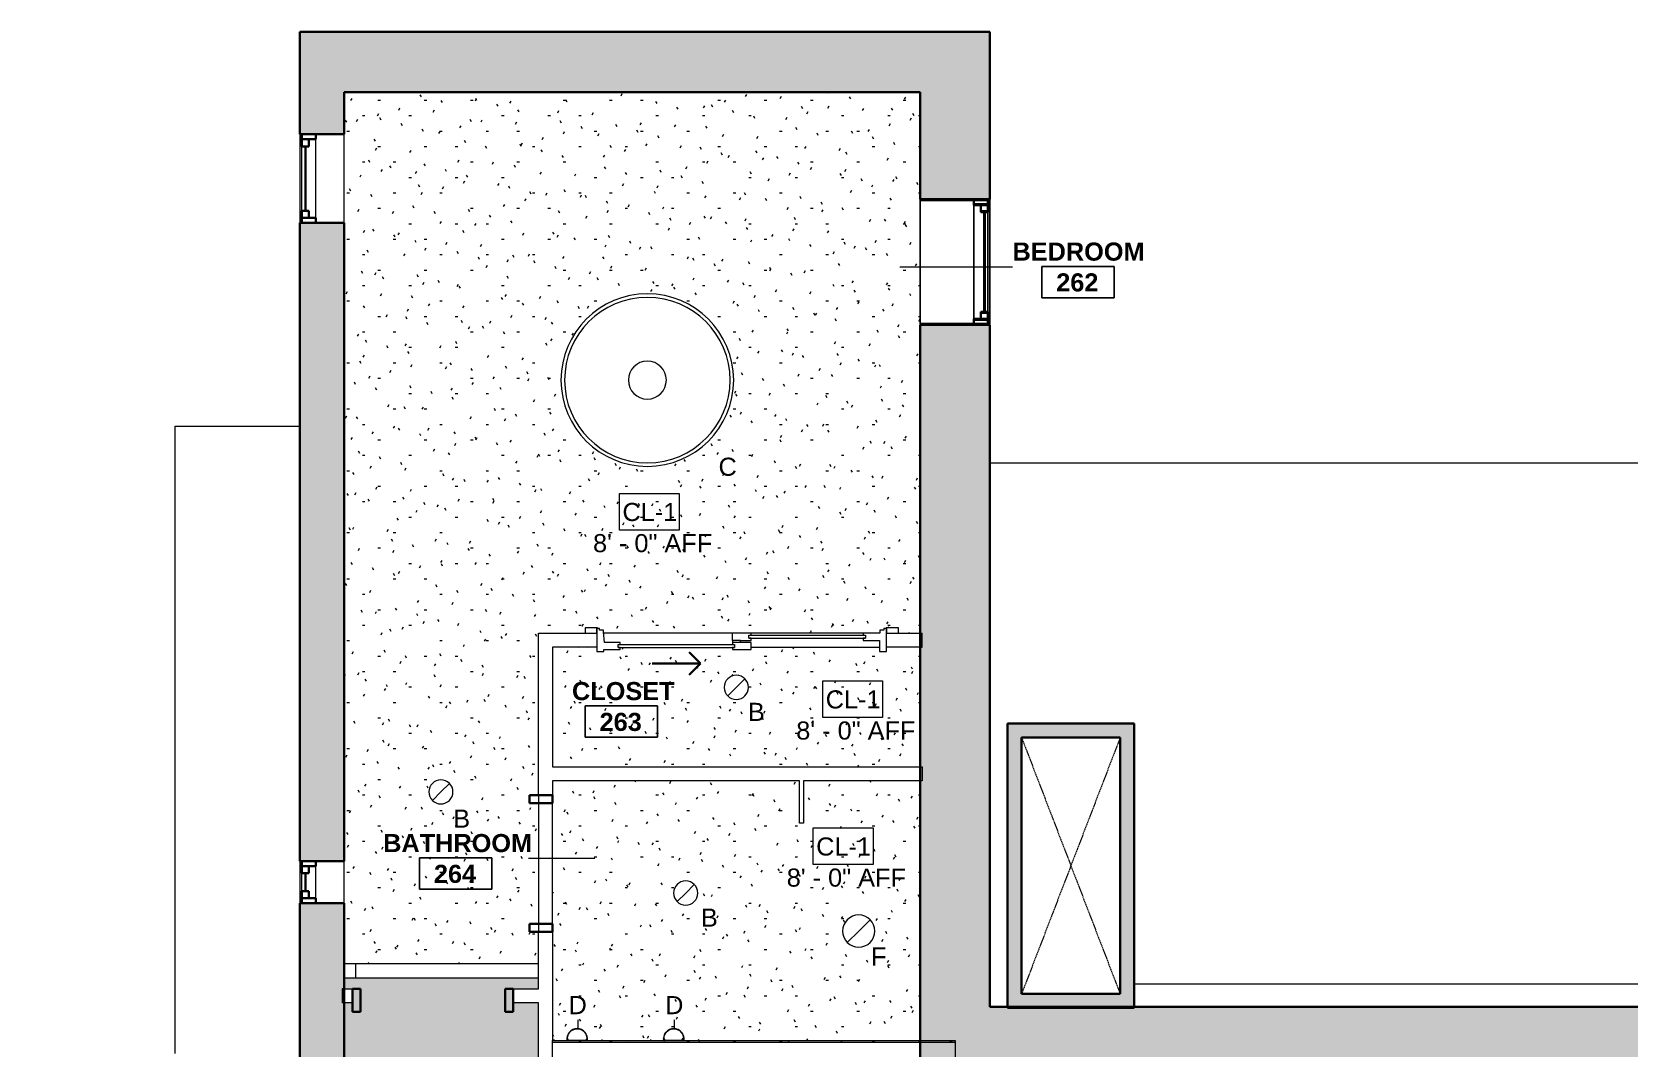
# Model space of a CAD drawing. Header units: inches. Extents: x -529 to 1015, y -2066 to -1239.
# Drawn here: x -516 to -119.1, y -1694.9 to -1442.2 of the extents above; entities that cross this region are included whole.
import ezdxf

# ---------------------------------------------------------------- set-up
doc = ezdxf.new("R2010")
doc.units = ezdxf.units.IN
doc.header["$MEASUREMENT"] = 0
doc.linetypes.add('Hidden 1_8_', pattern=[0.1875, 0.125, -0.0625])
for name, color, linetype, lineweight in [('A-AREA-IDEN', 2, 'Continuous', 9), ('A-CLNG', 13, 'Continuous', 18), ('A-CLNG-IDEN', 151, 'Continuous', 9), ('A-CLNG-PATT', 13, 'Continuous', 18), ('A-DETL', 90, 'Continuous', 9), ('A-DETL-GENF', 92, 'Continuous', 9), ('A-DETL-HDLN', 90, 'Hidden 1_8_', 9), ('A-DOOR', 31, 'Continuous', 18), ('A-DOOR-FRAM', 31, 'Continuous', 30), ('A-DOOR-GLAZ', 31, 'Continuous', 9), ('A-DOOR-OPNG', 31, 'Continuous', 30), ('A-FLOR', 192, 'Continuous', 18), ('A-GLAZ', 151, 'Continuous', 18), ('A-ROOF', 132, 'Continuous', 18), ('A-WALL', 113, 'Continuous', 18), ('A-WALL-PATT', 111, 'Continuous', 18), ('E-LITE-EQPM', 33, 'Continuous', 9), ('E-LITE-EQPM-IDEN', 33, 'Continuous', 9), ('I-WALL', 2, 'Continuous', 18)]:
    doc.layers.add(name, color=color, linetype=linetype, lineweight=lineweight)
doc.styles.add('Arial', font='arial.ttf', dxfattribs={"height": 4.5})
doc.styles.add('Swis721 Lt BT_1', font='swissl.ttf', dxfattribs={"height": 4.5})
doc.styles.add('Swis721 Lt BT_B', font='', dxfattribs={"height": 4.5})
doc.styles.get('Swis721 Lt BT_B').set_extended_font_data('Swis721 Lt BT', bold=True)
pattern_1 = [(0, (0, 0), (15.36, 3.84), [0.634, -10.886, 0.634, -10.886, -61.44]), (0, (0, 0), (15.36, 3.84), [-23.04, 0.634, -22.406, 0.634, -10.886, -26.88]), (0, (0, 0), (15.36, 3.84), [-57.6, 0.634, -7.046, 0.634, -18.566]), (120, (5.76, 1.92), (-11.0055376, 11.38215), [0.634, -10.886, 0.634, -10.886, -61.44]), (120, (5.76, 1.92), (-11.0055376, 11.38215), [-23.04, 0.634, -22.406, 0.634, -10.886, -26.88]), (120, (5.76, 1.92), (-11.0055376, 11.38215), [-57.6, 0.634, -7.046, 0.634, -18.566]), (240, (7.68, 9.6), (-4.3544624, -15.22215), [0.634, -10.886, 0.634, -10.886, -61.44]), (240, (7.68, 9.6), (-4.3544624, -15.22215), [-23.04, 0.634, -22.406, 0.634, -10.886, -26.88]), (240, (7.68, 9.6), (-4.3544624, -15.22215), [-57.6, 0.634, -7.046, 0.634, -18.566])]

# ---------------------------------------------------------------- blocks, each defined once
blk = doc.blocks.new('Window-Double-Hung - 31_ X 52_-5167492-2ND FLOOR - RCP')
at = {"layer": 'A-GLAZ'}
for p, q in [((-15.5, 8.6875), (15.5, 8.6875)), ((15.5, -8.6875), (-15.5, -8.6875))]:
    blk.add_line(p, q, dxfattribs=at)
at = {"layer": 'A-GLAZ', "lineweight": 30}
for p, q in [((-15.5, -8.6875), (-15.5, 8.6875)), ((15.5, 8.6875), (15.5, -8.6875)), ((-15.5, -4.6875), (-14.25, -4.6875)), ((-14.25, -8.1875), (-14.25, -4.6875)), ((-14.25, -6.4375), (-12.5, -6.4375)), ((-12.5, -8.1875), (-12.5, -6.4375)), ((12.5, -8.1875), (12.5, -6.4375)), ((14.25, -6.4375), (12.5, -6.4375)), ((14.25, -4.6875), (15.5, -4.6875)), ((14.25, -8.1875), (14.25, -4.6875)), ((-15.5, -8.1875), (-12.5, -8.1875)), ((12.5, -8.1875), (15.5, -8.1875))]:
    blk.add_line(p, q, dxfattribs=at)
at = {"layer": 'A-GLAZ', "lineweight": 9}
for p, q in [((-14.25, -4.6875), (14.25, -4.6875)), ((-12.5, -8.1875), (12.5, -8.1875))]:
    blk.add_line(p, q, dxfattribs=at)
at = {"layer": 'A-GLAZ', "lineweight": 40}
blk.add_line((-12.5, -7.3125), (12.5, -7.3125), dxfattribs=at)
blk = doc.blocks.new('Window-Double-Hung - 22_ X 52_-5167452-2ND FLOOR - RCP')
at = {"layer": 'A-GLAZ', "color": 8, "lineweight": 30}
for p, q in [((-11, 5.5), (-11, -5.5)), ((-11, 5), (-8, 5)), ((-9.75, 5), (-9.75, 1.5)), ((-8, 5), (-8, 3.25)), ((-8, 4.125), (8, 4.125)), ((8, 5), (11, 5)), ((8, 5), (8, 3.25)), ((9.75, 5), (9.75, 1.5)), ((11, -5.5), (11, 5.5)), ((-11, 1.5), (-9.75, 1.5)), ((-9.75, 3.25), (-8, 3.25)), ((9.75, 3.25), (8, 3.25)), ((9.75, 1.5), (11, 1.5))]:
    blk.add_line(p, q, dxfattribs=at)
at = {"layer": 'A-GLAZ'}
for p, q in [((11, 5.5), (-11, 5.5)), ((-11, -5.5), (11, -5.5))]:
    blk.add_line(p, q, dxfattribs=at)
at = {"layer": 'A-GLAZ', "lineweight": 9}
for p, q in [((-8, 5), (8, 5)), ((-9.75, 1.5), (9.75, 1.5))]:
    blk.add_line(p, q, dxfattribs=at)
blk = doc.blocks.new('Window-Double-Hung - 31_ X 52_-5196153-2ND FLOOR - RCP')
at = {"layer": 'A-GLAZ', "color": 8, "lineweight": 30}
for p, q in [((-15.5, 8.6875), (-15.5, -8.6875)), ((-15.5, 8.1875), (-12.5, 8.1875)), ((-14.25, 8.1875), (-14.25, 4.6875)), ((-12.5, 8.1875), (-12.5, 6.4375)), ((12.5, 8.1875), (15.5, 8.1875)), ((12.5, 8.1875), (12.5, 6.4375)), ((14.25, 8.1875), (14.25, 4.6875)), ((15.5, -8.6875), (15.5, 8.6875)), ((-15.5, 4.6875), (-14.25, 4.6875)), ((-14.25, 6.4375), (-12.5, 6.4375)), ((-12.5, 7.3125), (12.5, 7.3125)), ((14.25, 6.4375), (12.5, 6.4375)), ((14.25, 4.6875), (15.5, 4.6875))]:
    blk.add_line(p, q, dxfattribs=at)
at = {"layer": 'A-GLAZ'}
for p, q in [((15.5, 8.6875), (-15.5, 8.6875)), ((-15.5, -8.6875), (15.5, -8.6875))]:
    blk.add_line(p, q, dxfattribs=at)
at = {"layer": 'A-GLAZ', "lineweight": 9}
for p, q in [((-12.5, 8.1875), (12.5, 8.1875)), ((-14.25, 4.6875), (14.25, 4.6875))]:
    blk.add_line(p, q, dxfattribs=at)
blk = doc.blocks.new('Downlight - Recessed Can - 6_ Incandescent - 277V-5290754-2ND FLOOR - RCP')
at = {"layer": 'E-LITE-EQPM'}
for q in [(-2.12, -2.12), (2.12, 2.12)]:
    blk.add_line((0, 0), q, dxfattribs=at)
for start, end in [(360, 180), (0, 180), (180, 360), (180, 360)]:
    blk.add_arc((0, 0), 3, start, end, dxfattribs=at)
blk = doc.blocks.new('Single Flush - D1 2_6_ X 8_ - NOT FR-6103476-2ND FLOOR - RCP')
at = {"layer": 'A-DOOR-FRAM'}
for p, q in [((-17, 4), (-17, -1.75)), ((-17, 4), (-15, 4)), ((-15, 4), (-15, -1.75)), ((15.000004, 4), (15.000004, -1.75)), ((15.000004, 4), (17.000004, 4)), ((17.000004, 4), (17.000004, -1.75)), ((-17, -1.75), (-15, -1.75)), ((15.000004, -1.75), (17.000004, -1.75))]:
    blk.add_line(p, q, dxfattribs=at)
blk = doc.blocks.new('Single Flush - D1 3_ X 8_  - NOT FR-6102174-2ND FLOOR - RCP')
at = {"layer": 'A-DOOR-FRAM'}
for p, q in [((-20, 4), (-20, -1.75)), ((-20, 4), (-18, 4)), ((-18, 4), (-18, -1.75)), ((18.000004, 4), (18.000004, -1.75)), ((18.000004, 4), (20.000004, 4)), ((20.000004, 4), (20.000004, -1.75)), ((-20, -1.75), (-18, -1.75)), ((18.000004, -1.75), (20.000004, -1.75))]:
    blk.add_line(p, q, dxfattribs=at)
blk = doc.blocks.new('Downlight - Recessed Can - 8_ Incandescent - 120V-6101284-2ND FLOOR - RCP')
at = {"layer": 'E-LITE-EQPM'}
for q in [(-2.83, -2.83), (2.83, 2.83)]:
    blk.add_line((0, 0), q, dxfattribs=at)
for start, end in [(360, 180), (0, 180), (180, 360), (180, 360)]:
    blk.add_arc((0, 0), 4, start, end, dxfattribs=at)
blk = doc.blocks.new('Lighting_Pendants_Fabbian-Illuminazione_Olympic-F45A03 - Olympic F45A03-5554246-2ND FLOOR - RCP')
at = {"layer": 'E-LITE-EQPM'}
for radius, start, end in [(21.46, 360, 180), (20.57, 0, 180), (4.72, 360, 180), (21.46, 180, 360), (20.57, 180, 0), (4.72, 180, 360)]:
    blk.add_arc((0, 0), radius, start, end, dxfattribs=at)
blk = doc.blocks.new('Window-Double-Hung - 10_5_ X 52_ 2-5956748-2ND FLOOR - RCP')
at = {"layer": 'A-GLAZ', "color": 8, "lineweight": 30}
for p, q in [((-5.25, 5.5), (-5.25, -5.5)), ((-5.25, 5), (-2.25, 5)), ((-4, 5), (-4, 1.5)), ((-2.25, 5), (-2.25, 3.25)), ((-2.25, 4.125), (2.25, 4.125)), ((2.25, 5), (5.25, 5)), ((2.25, 5), (2.25, 3.25)), ((4, 5), (4, 1.5)), ((5.25, -5.5), (5.25, 5.5)), ((-5.25, 1.5), (-4, 1.5)), ((-4, 3.25), (-2.25, 3.25)), ((4, 3.25), (2.25, 3.25)), ((4, 1.5), (5.25, 1.5))]:
    blk.add_line(p, q, dxfattribs=at)
at = {"layer": 'A-GLAZ'}
for p, q in [((5.25, 5.5), (-5.25, 5.5)), ((-5.25, -5.5), (5.25, -5.5))]:
    blk.add_line(p, q, dxfattribs=at)
at = {"layer": 'A-GLAZ', "lineweight": 9}
for p, q in [((-2.25, 5), (2.25, 5)), ((-4, 1.5), (4, 1.5))]:
    blk.add_line(p, q, dxfattribs=at)
blk = doc.blocks.new('Door-Sliding-JELD-WEN-2_Panel-Stationary_Active-Wide_Stile-EpicVue - Not A Type - Load Type Catalog-5760897-2ND FLOOR - RCP')
at = {"layer": 'A-DETL-GENF'}
for p, q in [((-35.86, 3.06), (-38.91, 3.06)), ((-38.91, 3.06), (-38.91, 1.8)), ((-38.91, 1.8), (-36, 1.8)), ((-36, 1.8), (-36, 2.98)), ((-36, 2.98), (-35.86, 2.98)), ((-35.34, 2.94), (-36, 2.94)), ((-36, 2.94), (-36, -2.8)), ((-35.86, 2.98), (-35.86, 3.06)), ((-35.34, 2.55), (-35.34, 2.94)), ((-34.34, 2.55), (-35.34, 2.55)), ((-34.34, 2.06), (-34.34, 2.55)), ((-34.11, -0.54), (-34.34, 2.06)), ((2.32, 1.74), (-2.37, 1.74)), ((-2.37, 1.74), (-2.37, -0.1)), ((1.78, 0.48), (1.78, 1.23)), ((1.78, 1.23), (2.32, 1.23)), ((2.31, 0.48), (1.78, 0.48)), ((2.31, -0.05), (2.31, 0.48)), ((2.32, 1.23), (2.32, 1.74)), ((30.2, 1.74), (30.2, 1.23)), ((34.33, 1.74), (30.2, 1.74)), ((30.2, 1.23), (30.75, 1.23)), ((30.75, 0.48), (30.21, 0.48)), ((30.21, 0.48), (30.21, -0.05)), ((30.75, 1.23), (30.75, 0.48)), ((35.34, 2.55), (34.33, 2.55)), ((34.33, 2.55), (34.33, 1.74)), ((36, 2.95), (35.34, 2.95)), ((35.34, 2.95), (35.34, 2.55)), ((35.86, 3.06), (35.86, 2.98)), ((38.91, 3.06), (35.86, 3.06)), ((35.86, 2.98), (36, 2.98)), ((36, 2.98), (36, 1.8)), ((36, -2.8), (36, 2.95)), ((36, 1.8), (38.91, 1.8)), ((38.91, 1.8), (38.91, 3.06)), ((-36, -2.8), (-34.25, -2.8)), ((-34.25, -2.8), (-34.25, -2.33)), ((-34.25, -2.33), (-30.22, -2.33)), ((-30.21, -0.54), (-34.11, -0.54)), ((-30.75, -1.8), (-30.75, -1.05)), ((-30.75, -1.05), (-30.21, -1.05)), ((-30.22, -1.8), (-30.75, -1.8)), ((-30.22, -2.33), (-30.22, -1.8)), ((-30.21, -1.05), (-30.21, -0.54)), ((-2.37, -0.1), (-2.32, -0.1)), ((-0.28, -0.05), (-2.32, -0.05)), ((-2.32, -0.05), (-2.32, -0.1)), ((-2.32, -0.1), (-2.32, -1.05)), ((-0.28, -0.54), (-2.32, -0.54)), ((-2.32, -1.05), (-1.78, -1.05)), ((-1.78, -1.8), (-2.31, -1.8)), ((-2.31, -1.8), (-2.31, -2.33)), ((-2.31, -2.33), (2.31, -2.33)), ((-1.78, -1.05), (-1.78, -1.8)), ((-0.28, -0.54), (-0.28, -0.05)), ((-0.28, -0.05), (2.31, -0.05)), ((2.31, -0.54), (-0.28, -0.54)), ((2.31, -2.33), (2.31, -0.54)), ((30.21, -0.05), (34.25, -0.05)), ((34.25, -0.05), (34.25, -2.8)), ((34.25, -2.8), (36, -2.8))]:
    blk.add_line(p, q, dxfattribs=at)
at = {"layer": 'A-DOOR-GLAZ'}
for p, q in [((1.78, 1.23), (30.75, 1.23)), ((1.78, 0.48), (30.75, 0.48)), ((-30.75, -1.05), (-1.78, -1.05)), ((-30.75, -1.8), (-1.78, -1.8))]:
    blk.add_line(p, q, dxfattribs=at)
at = {"layer": 'A-DOOR-OPNG'}
for p, q in [((-13.1, -2.99), (-10.27, -5.81)), ((-10.27, -5.81), (-22.27, -5.81)), ((-13.1, -8.64), (-10.27, -5.81))]:
    blk.add_line(p, q, dxfattribs=at)
blk = doc.blocks.new('spectrum-sconce_round - BATHROOM 5_W x 4_D x 9_25_H 2-6078638-2ND FLOOR - RCP')
at = {"layer": 'E-LITE-EQPM'}
for p, q in [((-7.43, 2.99), (-7.26, 2.91)), ((-4.07, 3.22), (-4.06, 3.22)), ((-4.07, 3.09), (-4.07, 3.22)), ((-4.07, 3.22), (-4.07, 3.09)), ((-4.07, 3.2), (-4.06, 3.2)), ((-4.07, 3.11), (-4.07, 3.2)), ((-4.07, 3.2), (-4.07, 3.11)), ((-4.07, 3.09), (-4.07, 2.72)), ((-4.06, 3.09), (-4.07, 3.09)), ((-4.06, 3.22), (-4.06, 3.09)), ((-4.06, 3.09), (-4.06, 2.78)), ((-4.06, 2.78), (-4.03, 2.78)), ((-4.06, 2.72), (-4.06, 2.78)), ((-4.06, 2.77), (-4.03, 2.77)), ((-3.81, 2.73), (-4.06, 2.73)), ((-4.06, 2.72), (-4.06, 2.73)), ((-4.03, 3.09), (-4.03, 3.22)), ((-4.03, 2.78), (-4.03, 3.09)), ((-4.03, 3.06), (-3.86, 3.06)), ((-3.86, 2.87), (-4.03, 2.87)), ((-3.86, 2.86), (-4.03, 2.86)), ((-3.81, 2.73), (-3.68, 2.73)), ((-3.68, 2.73), (-3.81, 2.73)), ((-3.81, 2.72), (-3.81, 2.73)), ((-3.68, 2.73), (-3.68, 2.72)), ((-3.68, 2.73), (-3.07, 2.73)), ((-3.07, 2.73), (-3.68, 2.73)), ((-0.05, 2.73), (-3.07, 2.73)), ((-0.05, 2.73), (0.57, 2.73)), ((0.57, 2.73), (-0.05, 2.73)), ((0.57, 2.72), (0.57, 2.73)), ((0.57, 2.73), (0.69, 2.73)), ((0.69, 2.73), (0.57, 2.73)), ((0.94, 2.73), (0.69, 2.73)), ((0.69, 2.72), (0.69, 2.73)), ((0.75, 3.06), (0.91, 3.06)), ((0.91, 2.87), (0.75, 2.87)), ((0.91, 2.86), (0.75, 2.86)), ((0.91, 3.22), (0.91, 3.09)), ((0.91, 3.09), (0.91, 2.78)), ((0.91, 2.78), (0.94, 2.78)), ((0.91, 2.77), (0.94, 2.77)), ((0.94, 3.09), (0.94, 3.22)), ((0.94, 3.22), (0.96, 3.22)), ((0.94, 3.2), (0.96, 3.2)), ((0.94, 2.78), (0.94, 3.09)), ((0.96, 3.09), (0.94, 3.09)), ((0.94, 2.78), (0.94, 2.72)), ((0.94, 2.72), (0.94, 2.73)), ((0.96, 3.09), (0.96, 3.22)), ((0.96, 3.22), (0.96, 3.09)), ((0.96, 3.11), (0.96, 3.2)), ((0.96, 3.2), (0.96, 3.11)), ((0.96, 2.72), (0.96, 3.09)), ((4.59, 2.91), (4.76, 2.99))]:
    blk.add_line(p, q, dxfattribs=at)
at = {"layer": 'E-LITE-EQPM', "flags": 128}
for points in [[(-1.56, 5.72), (-2.11, 5.66), (-2.64, 5.47), (-3.12, 5.17), (-3.51, 4.78), (-3.81, 4.3), (-4, 3.78), (-4.06, 3.22)], [(-4.03, 3.22), (-3.95, 3.81), (-3.74, 4.37), (-3.41, 4.86), (-2.96, 5.25), (-2.43, 5.53), (-1.86, 5.67), (-1.26, 5.67), (-0.68, 5.53), (-0.16, 5.25), (0.29, 4.86), (0.63, 4.37), (0.84, 3.81), (0.91, 3.22)], [(-3.95, 3.79), (-3.74, 4.35), (-3.41, 4.84), (-2.96, 5.23), (-2.43, 5.51), (-1.86, 5.65), (-1.26, 5.65), (-0.68, 5.51), (-0.16, 5.23), (0.29, 4.84), (0.63, 4.35), (0.84, 3.79)], [(0.94, 3.22), (0.88, 3.78), (0.69, 4.3), (0.4, 4.78), (0, 5.17), (-0.47, 5.47), (-1, 5.66), (-1.56, 5.72)]]:
    blk.add_lwpolyline(points, dxfattribs=at)
at = {"layer": 'E-LITE-EQPM'}
for centre, start, end in [((-3.87, 2.97), 276.1329, 83.8671), ((-3.87, 2.97), 69.8893, 83.8671), ((-3.87, 2.95), 276.1329, 13.9779), ((-3.87, 2.95), 276.1329, 290.1107), ((-3.87, 2.97), 346.0221, 41.9336), ((-3.87, 2.95), 346.0221, 13.9779), ((0.76, 2.97), 96.1329, 263.8671), ((0.76, 2.97), 166.0221, 207.9557), ((0.76, 2.95), 166.0221, 207.9557), ((0.76, 2.95), 166.0221, 263.8671), ((0.76, 2.97), 124.0886, 152.0443)]:
    blk.add_arc(centre, 0.0943, start, end, dxfattribs=at)
blk = doc.blocks.new('Room Tag - Room Name and Number-3379422-2ND FLOOR - RCP')
at = {"layer": 'A-AREA-IDEN'}
for p, q in [((-0.1881, -0.1636), (-0.1881, -0.0018)), ((-0.1881, -0.0018), (0.1869, -0.0018)), ((0.1869, -0.0018), (-0.1881, -0.0018)), ((-0.1881, -0.0018), (-0.1881, -0.1636)), ((0.1869, -0.0018), (0.1869, -0.1636)), ((0.1869, -0.1636), (0.1869, -0.0018)), ((0.1869, -0.1636), (-0.1881, -0.1636)), ((-0.1881, -0.1636), (0.1869, -0.1636))]:
    blk.add_line(p, q, dxfattribs=at)

msp = doc.modelspace()

# ---------------------------------------------------------------- hatches: boundary and pattern name
at = {"layer": 'A-CLNG-PATT'}
h = msp.add_hatch(dxfattribs=at)
h.set_pattern_fill('FP_1', color=256, style=0, pattern_type=2)
h.set_pattern_definition(pattern_1)
h.paths.add_polyline_path([(-436.74, -1673.97), (-390.16, -1673.97), (-390.16, -1591.76), (-375.63, -1591.76), (-375.63, -1591.71), (-378.54, -1591.71), (-378.54, -1590.45), (-375.49, -1590.45), (-375.49, -1590.53), (-375.63, -1590.53), (-375.63, -1590.56), (-374.97, -1590.56), (-374.97, -1590.96), (-373.97, -1590.96), (-373.96, -1591.56), (-373.94, -1591.76), (-305.3, -1591.76), (-305.3, -1590.96), (-304.3, -1590.96), (-304.3, -1590.56), (-303.63, -1590.56), (-303.63, -1590.53), (-303.78, -1590.53), (-303.78, -1590.45), (-300.73, -1590.45), (-300.73, -1591.71), (-303.63, -1591.71), (-303.63, -1591.76), (-295.32, -1591.76), (-295.32, -1457.2), (-438.45, -1457.2), (-438.45, -1673.97)], flags=0)
h.paths.add_polyline_path([(-414.41, -1634.22), (-415.18, -1634.12), (-415.91, -1633.82), (-416.53, -1633.34), (-417.01, -1632.72), (-417.31, -1632), (-417.41, -1631.22), (-417.31, -1630.44), (-417.01, -1629.72), (-416.53, -1629.1), (-415.91, -1628.62), (-415.18, -1628.32), (-414.41, -1628.22), (-413.63, -1628.32), (-412.91, -1628.62), (-412.29, -1629.1), (-411.81, -1629.72), (-411.51, -1630.44), (-411.41, -1631.22), (-411.51, -1632), (-411.81, -1632.72), (-412.29, -1633.34), (-412.91, -1633.82), (-413.63, -1634.12)], flags=0)
h.paths.add_polyline_path([(-363.1, -1550.21), (-363.12, -1550.2), (-364.71, -1550.2), (-367.98, -1549.7), (-371.06, -1548.73), (-373.91, -1547.34), (-376.53, -1545.54), (-378.86, -1543.36), (-380.85, -1540.86), (-382.44, -1538.09), (-383.61, -1535.11), (-384.32, -1532), (-384.56, -1528.81), (-384.32, -1525.61), (-383.61, -1522.48), (-382.38, -1519.41), (-380.78, -1516.66), (-378.79, -1514.17), (-376.44, -1512.01), (-373.8, -1510.21), (-370.9, -1508.82), (-367.85, -1507.88), (-364.64, -1507.41), (-361.5, -1507.41), (-358.23, -1507.92), (-355.15, -1508.89), (-352.3, -1510.28), (-349.67, -1512.08), (-347.34, -1514.25), (-345.35, -1516.75), (-343.76, -1519.52), (-342.6, -1522.5), (-341.88, -1525.74), (-341.65, -1528.81), (-341.89, -1532.01), (-342.6, -1535.13), (-343.82, -1538.21), (-345.42, -1540.96), (-347.42, -1543.44), (-349.76, -1545.61), (-352.4, -1547.4), (-355.31, -1548.79), (-358.35, -1549.73), (-361.57, -1550.2), (-363.08, -1550.2)], flags=0)
h = msp.add_hatch(dxfattribs=at)
h.set_pattern_fill('FP_1', color=256, style=0, pattern_type=2)
h.set_pattern_definition(pattern_1)
h.paths.add_polyline_path([(-295.32, -1624.97), (-295.32, -1595.26), (-303.63, -1595.26), (-303.63, -1596.31), (-305.38, -1596.31), (-305.38, -1595.26), (-337.32, -1595.26), (-337.32, -1595.84), (-341.95, -1595.84), (-341.95, -1595.31), (-369.86, -1595.31), (-369.86, -1595.84), (-373.88, -1595.84), (-373.88, -1596.31), (-375.63, -1596.31), (-375.63, -1595.26), (-386.66, -1595.26), (-386.66, -1624.97), (-324.32, -1624.97)], flags=0)
h.paths.add_polyline_path([(-340.99, -1608.22), (-341.77, -1608.12), (-342.49, -1607.82), (-343.11, -1607.34), (-343.59, -1606.72), (-343.89, -1606), (-343.99, -1605.22), (-343.89, -1604.44), (-343.59, -1603.72), (-343.11, -1603.1), (-342.49, -1602.62), (-341.77, -1602.32), (-340.99, -1602.22), (-340.21, -1602.32), (-339.49, -1602.62), (-338.87, -1603.1), (-338.39, -1603.72), (-338.09, -1604.44), (-337.99, -1605.22), (-338.09, -1606), (-338.39, -1606.72), (-338.87, -1607.34), (-339.49, -1607.82), (-340.21, -1608.12)], flags=0)
h = msp.add_hatch(dxfattribs=at)
h.set_pattern_fill('FP_1', color=256, style=0, pattern_type=2)
h.set_pattern_definition(pattern_1)
h.paths.add_polyline_path([(-308.1, -1693.09), (-295.32, -1693.09), (-295.32, -1628.47), (-324.32, -1628.47), (-324.32, -1638.97), (-325.32, -1638.97), (-325.32, -1628.47), (-386.66, -1628.47), (-386.66, -1693.09), (-383.05, -1693.09), (-383.03, -1692.59), (-382.96, -1692), (-382.75, -1691.45), (-382.43, -1690.97), (-382.06, -1690.62), (-381.62, -1690.34), (-381.09, -1690.16), (-380.48, -1690.1), (-379.92, -1690.17), (-379.42, -1690.36), (-378.96, -1690.66), (-378.57, -1691.05), (-378.27, -1691.53), (-378.09, -1692.05), (-378.02, -1692.73), (-378.02, -1693.09), (-359.05, -1693.09), (-359.03, -1692.59), (-358.96, -1692), (-358.75, -1691.45), (-358.43, -1690.97), (-358.06, -1690.62), (-357.62, -1690.34), (-357.05, -1690.15), (-356.48, -1690.1), (-355.92, -1690.17), (-355.42, -1690.36), (-354.96, -1690.66), (-354.57, -1691.05), (-354.27, -1691.53), (-354.09, -1692.05), (-354.02, -1692.77), (-354.02, -1693.09), (-322.08, -1693.09)], flags=0)
h.paths.add_polyline_path([(-355.02, -1693.09), (-354.03, -1693.08), (-354.03, -1693.05), (-354.06, -1693.03), (-354.06, -1692.95), (-354.27, -1692.94), (-354.29, -1692.92), (-354.31, -1692.82), (-354.23, -1692.75), (-354.06, -1692.73), (-354.07, -1692.59), (-354.14, -1692), (-354.36, -1691.45), (-354.7, -1690.96), (-355.16, -1690.56), (-355.72, -1690.29), (-356.24, -1690.16), (-356.89, -1690.17), (-357.49, -1690.34), (-357.94, -1690.58), (-358.42, -1691.04), (-358.74, -1691.52), (-358.93, -1692.05), (-359, -1692.75), (-358.79, -1692.77), (-358.76, -1692.88), (-358.81, -1692.95), (-358.93, -1692.95), (-359, -1692.95), (-359, -1693.05), (-359.03, -1693.05), (-359.03, -1693.08), (-355.02, -1693.08)], flags=0)
h.paths.add_polyline_path([(-382.72, -1693.09), (-378.03, -1693.08), (-378.03, -1693.05), (-378.06, -1693.03), (-378.06, -1692.95), (-378.27, -1692.94), (-378.29, -1692.92), (-378.31, -1692.82), (-378.23, -1692.75), (-378.06, -1692.73), (-378.07, -1692.59), (-378.14, -1692), (-378.36, -1691.45), (-378.7, -1690.96), (-379.16, -1690.56), (-379.72, -1690.29), (-380.24, -1690.16), (-380.89, -1690.17), (-381.49, -1690.34), (-381.94, -1690.58), (-382.42, -1691.04), (-382.74, -1691.52), (-382.93, -1692.05), (-383, -1692.75), (-382.79, -1692.77), (-382.76, -1692.88), (-382.81, -1692.95), (-382.93, -1692.95), (-383, -1692.95), (-383, -1693.05), (-383.03, -1693.05), (-383.03, -1693.08), (-382.75, -1693.09)], flags=0)
h.paths.add_polyline_path([(-310.57, -1669.84), (-311.61, -1669.71), (-312.57, -1669.31), (-313.4, -1668.67), (-314.04, -1667.84), (-314.44, -1666.88), (-314.57, -1665.84), (-314.44, -1664.81), (-314.04, -1663.84), (-313.4, -1663.02), (-312.57, -1662.38), (-311.61, -1661.98), (-310.57, -1661.84), (-309.54, -1661.98), (-308.57, -1662.38), (-307.74, -1663.02), (-307.11, -1663.84), (-306.71, -1664.81), (-306.57, -1665.84), (-306.71, -1666.88), (-307.11, -1667.84), (-307.74, -1668.67), (-308.57, -1669.31), (-309.54, -1669.71)], flags=0)
h.paths.add_polyline_path([(-353.57, -1659.38), (-354.35, -1659.28), (-355.07, -1658.98), (-355.69, -1658.5), (-356.17, -1657.88), (-356.47, -1657.16), (-356.57, -1656.38), (-356.47, -1655.61), (-356.17, -1654.88), (-355.69, -1654.26), (-355.07, -1653.79), (-354.35, -1653.49), (-353.57, -1653.38), (-352.8, -1653.49), (-352.07, -1653.79), (-351.45, -1654.26), (-350.97, -1654.88), (-350.68, -1655.61), (-350.57, -1656.38), (-350.68, -1657.16), (-350.97, -1657.88), (-351.45, -1658.5), (-352.07, -1658.98), (-352.8, -1659.28)], flags=0)
h = msp.add_hatch(dxfattribs=at)
h.set_pattern_fill('FP_2', color=256, style=0, pattern_type=2)
h.set_pattern_definition(pattern_1)
h.paths.add_polyline_path([(-306.63, -1914.58), (-306.63, -1907.52), (-194.53, -1907.52), (-194.53, -1877.53), (-214.9, -1877.53), (-214.9, -1869.53), (-194.53, -1869.53), (-194.53, -1741.22), (-194.36, -1741.22), (-194.36, -1701.22), (-194.53, -1701.22), (-194.53, -1697.72), (-255.77, -1697.72), (-255.77, -1757.59), (-390.16, -1757.59), (-390.16, -1683.72), (-396.41, -1683.72), (-396.41, -1680.22), (-390.16, -1680.22), (-390.16, -1677.47), (-438.45, -1677.47), (-438.45, -1680.22), (-436.41, -1680.22), (-436.41, -1683.72), (-438.45, -1683.72), (-438.45, -1757.44), (-490.3, -1757.44), (-490.3, -1789.81), (-491.12, -1789.81), (-491.12, -1819.81), (-516.05, -1819.81), (-516.05, -1914.58), (-308.1, -1914.58)], flags=0)
h.paths.add_polyline_path([(-473.46, -1894.1), (-474.4, -1893.65), (-475.04, -1892.84), (-475.27, -1891.83), (-475.04, -1890.82), (-474.39, -1890.02), (-473.46, -1889.57), (-472.42, -1889.57), (-471.5, -1890.02), (-470.85, -1890.82), (-470.62, -1891.83), (-470.86, -1892.85), (-471.5, -1893.65), (-472.43, -1894.1), (-473.44, -1894.1)], flags=0)
h.paths.add_polyline_path([(-373.77, -1892.83), (-374.55, -1892.73), (-375.27, -1892.43), (-375.89, -1891.95), (-376.37, -1891.33), (-376.67, -1890.61), (-376.77, -1889.83), (-376.67, -1889.06), (-376.37, -1888.33), (-375.89, -1887.71), (-375.27, -1887.23), (-374.55, -1886.93), (-373.77, -1886.83), (-373, -1886.93), (-372.27, -1887.23), (-371.65, -1887.71), (-371.17, -1888.33), (-370.87, -1889.06), (-370.77, -1889.83), (-370.87, -1890.61), (-371.19, -1891.36), (-371.65, -1891.95), (-372.27, -1892.43), (-373, -1892.73)], flags=0)
h.paths.add_polyline_path([(-229.77, -1890.83), (-230.55, -1890.73), (-231.27, -1890.43), (-231.89, -1889.95), (-232.37, -1889.33), (-232.67, -1888.61), (-232.77, -1887.83), (-232.67, -1887.06), (-232.37, -1886.33), (-231.89, -1885.71), (-231.27, -1885.23), (-230.55, -1884.93), (-229.77, -1884.83), (-229, -1884.93), (-228.27, -1885.23), (-227.65, -1885.71), (-227.17, -1886.33), (-226.87, -1887.06), (-226.77, -1887.83), (-226.87, -1888.61), (-227.17, -1889.33), (-227.65, -1889.95), (-228.27, -1890.43), (-229, -1890.73)], flags=0)
h.paths.add_polyline_path([(-301.77, -1890.83), (-302.55, -1890.73), (-303.27, -1890.43), (-303.89, -1889.95), (-304.37, -1889.33), (-304.67, -1888.61), (-304.77, -1887.83), (-304.67, -1887.06), (-304.37, -1886.33), (-303.89, -1885.71), (-303.27, -1885.23), (-302.55, -1884.93), (-301.77, -1884.83), (-301, -1884.93), (-300.27, -1885.23), (-299.65, -1885.71), (-299.17, -1886.33), (-298.87, -1887.06), (-298.77, -1887.83), (-298.87, -1888.61), (-299.17, -1889.33), (-299.65, -1889.95), (-300.27, -1890.43), (-301, -1890.73), (-301.11, -1890.74)], flags=0)
h.paths.add_polyline_path([(-431.92, -1877.56), (-434.21, -1877.56), (-436.49, -1873.63), (-434.2, -1869.69), (-429.68, -1869.69), (-427.39, -1873.63), (-429.68, -1877.56), (-431.71, -1877.56)], flags=0)
h.paths.add_polyline_path([(-269.95, -1862.03), (-269.95, -1849), (-271.16, -1848.81), (-272.42, -1848.17), (-272.79, -1847.8), (-282.02, -1857.03), (-282.27, -1856.78), (-273.04, -1847.55), (-273.41, -1847.18), (-274.05, -1845.92), (-274.24, -1844.71), (-287.27, -1844.71), (-287.27, -1844.35), (-274.24, -1844.35), (-274.05, -1843.14), (-273.41, -1841.89), (-273.04, -1841.52), (-282.27, -1832.28), (-282.02, -1832.03), (-272.79, -1841.27), (-272.42, -1840.89), (-271.16, -1840.25), (-269.95, -1840.06), (-269.95, -1827.03), (-269.6, -1827.03), (-269.6, -1840.06), (-268.38, -1840.25), (-267.13, -1840.89), (-266.76, -1841.27), (-257.52, -1832.03), (-257.27, -1832.28), (-266.51, -1841.52), (-266.13, -1841.89), (-265.49, -1843.14), (-265.3, -1844.35), (-252.27, -1844.35), (-252.27, -1844.71), (-265.3, -1844.71), (-265.49, -1845.92), (-266.14, -1847.19), (-266.51, -1847.55), (-257.27, -1856.78), (-257.52, -1857.03), (-266.76, -1847.8), (-267.13, -1848.17), (-268.38, -1848.81), (-269.6, -1849), (-269.6, -1862.03)], flags=0)
h.paths.add_polyline_path([(-472.43, -1858.1), (-473.48, -1858.09), (-474.4, -1857.65), (-475.04, -1856.84), (-475.27, -1855.83), (-475.04, -1854.82), (-474.39, -1854.02), (-473.46, -1853.57), (-472.42, -1853.57), (-471.5, -1854.02), (-470.85, -1854.82), (-470.62, -1855.83), (-470.85, -1856.84), (-471.5, -1857.65), (-472.43, -1858.1)], flags=0)
h.paths.add_polyline_path([(-430.15, -1850.61), (-434.21, -1850.61), (-436.49, -1846.68), (-434.2, -1842.75), (-429.68, -1842.75), (-427.39, -1846.68), (-429.68, -1850.61), (-429.94, -1850.61)], flags=0)
h.paths.add_polyline_path([(-268.04, -1846.91), (-268.04, -1846.91), (-268.13, -1846.79)], flags=0)
h.paths.add_polyline_path([(-271.32, -1842.4), (-271.32, -1842.4), (-271.41, -1842.27)], flags=0)
h.paths.add_polyline_path([(-373.77, -1840.83), (-374.55, -1840.73), (-375.27, -1840.43), (-375.89, -1839.95), (-376.37, -1839.33), (-376.67, -1838.61), (-376.77, -1837.83), (-376.67, -1837.06), (-376.37, -1836.33), (-375.89, -1835.71), (-375.27, -1835.23), (-374.55, -1834.93), (-373.77, -1834.83), (-373, -1834.93), (-372.27, -1835.23), (-371.65, -1835.71), (-371.17, -1836.33), (-370.87, -1837.06), (-370.77, -1837.83), (-370.87, -1838.61), (-371.17, -1839.33), (-371.65, -1839.95), (-372.27, -1840.43), (-373, -1840.73)], flags=0)
h.paths.add_polyline_path([(-429.68, -1822.58), (-434.21, -1822.58), (-436.49, -1818.65), (-434.2, -1814.71), (-429.68, -1814.71), (-427.39, -1818.65), (-429.6, -1822.44)], flags=0)
h.paths.add_polyline_path([(-472.94, -1822.1), (-473.48, -1822.09), (-474.4, -1821.65), (-475.04, -1820.84), (-475.27, -1819.83), (-475.04, -1818.82), (-474.39, -1818.02), (-473.46, -1817.57), (-472.42, -1817.57), (-471.5, -1818.02), (-470.85, -1818.82), (-470.64, -1819.88), (-470.85, -1820.84), (-471.5, -1821.65), (-472.43, -1822.1)], flags=0)
h.paths.add_polyline_path([(-514.3, -1789.06), (-514.3, -1758.19), (-516.05, -1758.19), (-516.05, -1789.06), (-515.37, -1789.06)], flags=0)
h.paths.add_polyline_path([(-301.77, -1788.83), (-302.55, -1788.73), (-303.27, -1788.43), (-303.89, -1787.95), (-304.37, -1787.33), (-304.67, -1786.61), (-304.77, -1785.83), (-304.67, -1785.06), (-304.37, -1784.33), (-303.89, -1783.71), (-303.27, -1783.23), (-302.55, -1782.93), (-301.77, -1782.83), (-301, -1782.93), (-300.27, -1783.23), (-299.65, -1783.71), (-299.17, -1784.33), (-298.87, -1785.06), (-298.77, -1785.83), (-298.87, -1786.61), (-299.17, -1787.33), (-299.65, -1787.95), (-300.27, -1788.43), (-301, -1788.73)], flags=0)
h.paths.add_polyline_path([(-373.77, -1788.83), (-374.55, -1788.73), (-375.27, -1788.43), (-375.89, -1787.95), (-376.37, -1787.33), (-376.67, -1786.61), (-376.77, -1785.83), (-376.67, -1785.06), (-376.37, -1784.33), (-375.89, -1783.71), (-375.27, -1783.23), (-374.55, -1782.93), (-373.77, -1782.83), (-373, -1782.93), (-372.27, -1783.23), (-371.65, -1783.71), (-371.17, -1784.33), (-370.87, -1785.06), (-370.77, -1785.83), (-370.87, -1786.61), (-371.17, -1787.33), (-371.65, -1787.95), (-372.27, -1788.43), (-373, -1788.73)], flags=0)
h.paths.add_polyline_path([(-229.77, -1788.83), (-230.55, -1788.73), (-231.27, -1788.43), (-231.89, -1787.95), (-232.37, -1787.33), (-232.67, -1786.61), (-232.77, -1785.83), (-232.67, -1785.06), (-232.37, -1784.33), (-231.89, -1783.71), (-231.27, -1783.23), (-230.55, -1782.93), (-229.77, -1782.83), (-229, -1782.93), (-228.27, -1783.23), (-227.65, -1783.71), (-227.17, -1784.33), (-226.87, -1785.06), (-226.77, -1785.83), (-226.87, -1786.61), (-227.17, -1787.33), (-227.65, -1787.95), (-228.27, -1788.43), (-229, -1788.73)], flags=0)
h.paths.add_polyline_path([(-473.46, -1786.1), (-474.4, -1785.65), (-475.04, -1784.84), (-475.27, -1783.83), (-475.04, -1782.82), (-474.4, -1782.02), (-473.46, -1781.57), (-472.43, -1781.57), (-471.5, -1782.02), (-470.85, -1782.82), (-470.62, -1783.83), (-470.85, -1784.84), (-471.5, -1785.65), (-472.43, -1786.1), (-472.95, -1786.1)], flags=0)
h.paths.add_polyline_path([(-414.41, -1737.51), (-415.18, -1737.41), (-415.91, -1737.11), (-416.53, -1736.63), (-417.01, -1736.01), (-417.31, -1735.29), (-417.41, -1734.51), (-417.31, -1733.73), (-417.01, -1733.01), (-416.53, -1732.39), (-415.91, -1731.91), (-415.18, -1731.61), (-414.41, -1731.51), (-413.63, -1731.61), (-412.91, -1731.91), (-412.29, -1732.39), (-411.81, -1733.01), (-411.51, -1733.73), (-411.41, -1734.51), (-411.51, -1735.29), (-411.81, -1736.01), (-412.29, -1736.63), (-412.91, -1737.11), (-413.63, -1737.41)], flags=0)
h.paths.add_polyline_path([(-229.77, -1728.83), (-230.55, -1728.73), (-231.27, -1728.43), (-231.89, -1727.95), (-232.37, -1727.33), (-232.67, -1726.61), (-232.77, -1725.83), (-232.67, -1725.06), (-232.37, -1724.33), (-231.89, -1723.71), (-231.27, -1723.23), (-230.55, -1722.93), (-229.77, -1722.83), (-229, -1722.93), (-228.27, -1723.23), (-227.65, -1723.71), (-227.17, -1724.33), (-226.87, -1725.06), (-226.77, -1725.83), (-226.87, -1726.61), (-227.17, -1727.33), (-227.65, -1727.95), (-228.27, -1728.43), (-229, -1728.73)], flags=0)
at = {"layer": 'A-WALL-PATT', "lineweight": 9}
h = msp.add_hatch(color=7, dxfattribs=at)
h.paths.add_polyline_path([(-438.45, -1746.44), (-438.45, -1658.93), (-449.45, -1658.93), (-449.45, -1746.44), (-446.95, -1746.44)], flags=0)
h.paths.add_polyline_path([(-449.45, -1648.43), (-438.45, -1648.43), (-438.45, -1489.66), (-449.45, -1489.66), (-449.45, -1552.67)], flags=0)
h.paths.add_polyline_path([(-449.45, -1467.66), (-438.45, -1467.66), (-438.45, -1442.2), (-449.45, -1442.2), (-449.45, -1448.46)], flags=0)
for points in [[(-277.95, -1457.2), (-277.95, -1442.2), (-438.45, -1442.2), (-438.45, -1457.2), (-280.13, -1457.2)], [(-295.32, -1684.72), (-277.95, -1684.72), (-277.95, -1549.39), (-295.32, -1549.39), (-295.32, -1682.93)], [(-242.08, -1617.72), (-242.08, -1614.22), (-273.58, -1614.22), (-273.58, -1617.72), (-245.58, -1617.72)], [(-270.08, -1681.47), (-270.08, -1617.72), (-273.58, -1617.72), (-273.58, -1681.47)], [(-245.58, -1684.97), (-242.08, -1684.97), (-242.08, -1617.72), (-245.58, -1617.72), (-245.58, -1681.47)], [(-273.58, -1684.97), (-245.58, -1684.97), (-245.58, -1681.47), (-273.58, -1681.47)], [(-194.36, -1697.72), (-194.36, -1684.72), (-295.32, -1684.72), (-295.32, -1697.72), (-194.53, -1697.72)], [(-193.91, -1697.72), (-186.36, -1697.72), (-186.36, -1684.72), (-194.36, -1684.72), (-194.36, -1697.72)], [(357.94, -1697.72), (357.94, -1684.72), (-186.36, -1684.72), (-186.36, -1697.72), (335.23, -1697.72)]]:
    msp.add_hatch(color=7, dxfattribs=at).paths.add_polyline_path(points, flags=0)
h = msp.add_hatch(color=7, dxfattribs=at)
h.paths.add_polyline_path([(-277.95, -1549.39), (-277.95, -1515.05), (-295.32, -1515.05), (-295.32, -1549.39), (-280.13, -1549.39)], flags=0)
h.paths.add_polyline_path([(-277.95, -1483.79), (-277.95, -1457.2), (-295.32, -1457.2), (-295.32, -1483.79), (-280.13, -1483.79)], flags=0)
h = msp.add_hatch(dxfattribs=at)
h.set_pattern_fill('FP_1', color=256, style=0, pattern_type=2)
h.set_pattern_definition(pattern_1)
h.paths.add_polyline_path([(-286.63, -1693.59), (-286.63, -1693.09), (-386.66, -1693.09), (-386.66, -1693.59), (-308.1, -1693.59)], flags=0)

# ---------------------------------------------------------------- linework, layer by layer
at = {"layer": 'A-AREA-IDEN'}
for p, q in [((-300.35, -1500.63), (-272.35, -1500.63)), ((-376.17, -1647.75), (-392.62, -1647.75))]:
    msp.add_line(p, q, dxfattribs=at)
at = {"layer": 'A-CLNG'}
for p, q in [((-305.3, -1591.76), (-373.94, -1591.76)), ((-337.32, -1595.26), (-305.38, -1595.26)), ((-390.16, -1632.01), (-390.16, -1666.01)), ((-386.66, -1666.01), (-386.66, -1632.01)), ((-390.16, -1673.97), (-438.45, -1673.97)), ((-438.45, -1677.47), (-390.16, -1677.47))]:
    msp.add_line(p, q, dxfattribs=at)
for centre, radius, start, end in [((-340.99, -1605.22), 3, 0, 180), ((-340.99, -1605.22), 3, 180, 0), ((-414.41, -1631.22), 3, 0, 180), ((-414.41, -1631.22), 3, 180, 0), ((-353.57, -1656.38), 3, 0, 180), ((-353.57, -1656.38), 3, 180, 0), ((-310.57, -1665.84), 4, 0, 180), ((-310.57, -1665.84), 4, 180, 0)]:
    msp.add_arc(centre, radius, start, end, dxfattribs=at)
at = {"layer": 'A-CLNG-IDEN', "flags": 128}
for points in [[(-370.04, -1556.98), (-355.16, -1556.98), (-355.16, -1566.12), (-370.04, -1566.12)], [(-319.52, -1603.6), (-304.64, -1603.6), (-304.64, -1612.73), (-319.52, -1612.73)], [(-321.89, -1640.18), (-307.01, -1640.18), (-307.01, -1649.31), (-321.89, -1649.31)]]:
    msp.add_lwpolyline(points, close=True, dxfattribs=at)
at = {"layer": 'A-DETL'}
for p, q in [((-480.45, -1696.3), (-480.45, -1540.3)), ((-480.45, -1540.3), (-449.45, -1540.3)), ((-277.95, -1549.39), (-109.95, -1549.39))]:
    msp.add_line(p, q, dxfattribs=at)
at = {"layer": 'A-DETL-HDLN'}
for p, q in [((-270.08, -1617.72), (-245.58, -1681.47)), ((-245.58, -1617.72), (-270.08, -1681.47))]:
    msp.add_line(p, q, dxfattribs=at)
at = {"layer": 'A-FLOR'}
msp.add_line((-435.57, -1677.47), (-435.57, -1673.97), dxfattribs=at)
at = {"layer": 'A-ROOF'}
msp.add_line((-242.08, -1678.97), (327.58, -1678.97), dxfattribs=at)
at = {"layer": 'A-WALL', "color": 8, "lineweight": 30}
for p, q in [((-449.45, -1467.66), (-449.45, -1442.2)), ((-449.45, -1442.2), (-277.95, -1442.2)), ((-277.95, -1442.2), (-277.95, -1483.79)), ((-438.45, -1457.2), (-438.45, -1467.66)), ((-295.32, -1457.2), (-438.45, -1457.2)), ((-295.32, -1483.79), (-295.32, -1457.2)), ((-449.45, -1648.43), (-449.45, -1489.66)), ((-438.45, -1489.66), (-438.45, -1648.43)), ((-295.32, -1697.72), (-295.32, -1515.05)), ((-277.95, -1515.05), (-277.95, -1684.72)), ((-449.45, -1746.44), (-449.45, -1658.93)), ((-438.45, -1658.93), (-438.45, -1757.44)), ((-277.95, -1684.72), (357.94, -1684.72))]:
    msp.add_line(p, q, dxfattribs=at)
at = {"layer": 'A-WALL'}
for p, q in [((-295.32, -1591.76), (-294.82, -1591.76)), ((-295.32, -1595.26), (-294.82, -1595.26)), ((-295.32, -1624.97), (-294.82, -1624.97)), ((-294.82, -1628.47), (-295.32, -1628.47)), ((-438.45, -1680.22), (-438.95, -1680.22)), ((-438.45, -1683.72), (-438.95, -1683.72)), ((-386.66, -1697.72), (-386.66, -1693.09)), ((-286.63, -1693.59), (-386.66, -1693.59))]:
    msp.add_line(p, q, dxfattribs=at)
at = {"layer": 'E-LITE-EQPM-IDEN'}
for p, q in [((-380.31, -1690.09), (-380.31, -1687.9)), ((-356.31, -1690.09), (-356.31, -1687.9))]:
    msp.add_line(p, q, dxfattribs=at)
at = {"layer": 'I-WALL'}
for p, q in [((-390.16, -1591.76), (-375.63, -1591.76)), ((-390.16, -1632.01), (-390.16, -1591.76)), ((-375.63, -1595.26), (-386.66, -1595.26)), ((-386.66, -1595.26), (-386.66, -1624.97)), ((-303.63, -1591.76), (-295.32, -1591.76)), ((-295.32, -1595.26), (-303.63, -1595.26)), ((-386.66, -1624.97), (-295.32, -1624.97)), ((-386.66, -1628.47), (-386.66, -1632.01)), ((-325.32, -1628.47), (-386.66, -1628.47)), ((-325.32, -1638.97), (-325.32, -1628.47)), ((-295.32, -1628.47), (-324.32, -1628.47)), ((-324.32, -1628.47), (-324.32, -1638.97)), ((-386.66, -1632.01), (-390.16, -1632.01)), ((-324.32, -1638.97), (-325.32, -1638.97)), ((-390.16, -1680.22), (-390.16, -1666.01)), ((-390.16, -1666.01), (-386.66, -1666.01)), ((-386.66, -1666.01), (-386.66, -1693.09)), ((-438.45, -1680.22), (-436.41, -1680.22)), ((-436.41, -1680.22), (-436.41, -1683.72)), ((-396.41, -1680.22), (-390.16, -1680.22)), ((-396.41, -1683.72), (-396.41, -1680.22)), ((-436.41, -1683.72), (-438.45, -1683.72)), ((-390.16, -1683.72), (-396.41, -1683.72)), ((-390.16, -1699.47), (-390.16, -1683.72)), ((-386.66, -1693.09), (-286.63, -1693.09)), ((-286.63, -1693.09), (-286.63, -1697.72))]:
    msp.add_line(p, q, dxfattribs=at)
at = {"layer": 'I-WALL', "lineweight": 9}
for p, q in [((-294.82, -1595.26), (-294.82, -1591.76)), ((-294.82, -1624.97), (-294.82, -1628.47)), ((-438.95, -1680.22), (-438.95, -1683.72))]:
    msp.add_line(p, q, dxfattribs=at)
at = {"layer": 'I-WALL', "color": 8, "lineweight": 30}
for p, q in [((-273.58, -1614.22), (-242.08, -1614.22)), ((-273.58, -1684.97), (-273.58, -1614.22)), ((-242.08, -1614.22), (-242.08, -1684.97)), ((-245.58, -1617.72), (-270.08, -1617.72)), ((-270.08, -1617.72), (-270.08, -1681.47)), ((-245.58, -1681.47), (-245.58, -1617.72)), ((-270.08, -1681.47), (-245.58, -1681.47)), ((-242.08, -1684.97), (-273.58, -1684.97))]:
    msp.add_line(p, q, dxfattribs=at)

# ---------------------------------------------------------------- block references
at = {"layer": 'A-AREA-IDEN', "xscale": 47.99999999999997, "yscale": 47.99999999999997, "zscale": 47.99999999999997}
for p in [(-256.03, -1500.45), (-369.53, -1609.76), (-410.7, -1647.56)]:
    msp.add_blockref('Room Tag - Room Name and Number-3379422-2ND FLOOR - RCP', p, dxfattribs=at)
at = {"layer": 'A-DOOR'}
msp.add_blockref('Door-Sliding-JELD-WEN-2_Panel-Stationary_Active-Wide_Stile-EpicVue - Not A Type - Load Type Catalog-5760897-2ND FLOOR - RCP', (-339.63, -1593.51), dxfattribs=at)
for name, p, rotation in [('Single Flush - D1 2_6_ X 8_ - NOT FR-6103476-2ND FLOOR - RCP', (-388.41, -1649.01), 89.99999999999991), ('Single Flush - D1 3_ X 8_  - NOT FR-6102174-2ND FLOOR - RCP', (-416.41, -1681.97), 180)]:
    msp.add_blockref(name, p, dxfattribs=dict(at, rotation=rotation))
at = {"layer": 'A-GLAZ'}
for name, p, rotation in [('Window-Double-Hung - 22_ X 52_-5167452-2ND FLOOR - RCP', (-443.95, -1478.66), 89.99999999999991), ('Window-Double-Hung - 31_ X 52_-5167492-2ND FLOOR - RCP', (-286.63, -1499.29), 89.99999999999991), ('Window-Double-Hung - 31_ X 52_-5196153-2ND FLOOR - RCP', (-286.63, -1499.55), 269.9999999999999), ('Window-Double-Hung - 10_5_ X 52_ 2-5956748-2ND FLOOR - RCP', (-443.95, -1653.68), 89.99999999999991)]:
    msp.add_blockref(name, p, dxfattribs=dict(at, rotation=rotation))
at = {"layer": 'E-LITE-EQPM'}
for name, p in [('Lighting_Pendants_Fabbian-Illuminazione_Olympic-F45A03 - Olympic F45A03-5554246-2ND FLOOR - RCP', (-363.1, -1528.81)), ('Downlight - Recessed Can - 6_ Incandescent - 277V-5290754-2ND FLOOR - RCP', (-340.99, -1605.22)), ('Downlight - Recessed Can - 6_ Incandescent - 277V-5290754-2ND FLOOR - RCP', (-414.41, -1631.22)), ('Downlight - Recessed Can - 6_ Incandescent - 277V-5290754-2ND FLOOR - RCP', (-353.57, -1656.38)), ('Downlight - Recessed Can - 8_ Incandescent - 120V-6101284-2ND FLOOR - RCP', (-310.57, -1665.84)), ('spectrum-sconce_round - BATHROOM 5_W x 4_D x 9_25_H 2-6078638-2ND FLOOR - RCP', (-378.98, -1695.81)), ('spectrum-sconce_round - BATHROOM 5_W x 4_D x 9_25_H 2-6078638-2ND FLOOR - RCP', (-354.98, -1695.81))]:
    msp.add_blockref(name, p, dxfattribs=at)

# ---------------------------------------------------------------- texts
at = {"layer": 'A-AREA-IDEN', "char_height": 4.5, "attachment_point": 1, "style": 'Swis721 Lt BT_B'}
for s, insert, width in [('BEDROOM', (-272.35, -1494.59), 39.39), ('262', (-261.48, -1502.25), 12.726), ('CLOSET', (-381.83, -1603.9), 29.694), ('263', (-374.97, -1611.56), 12.726), ('BATHROOM', (-428.76, -1641.7), 43.632), ('264', (-416.14, -1649.36), 12.726)]:
    msp.add_mtext(s, dxfattribs=dict(at, insert=insert, width=width))
at = {"layer": 'A-CLNG-IDEN', "char_height": 4.5, "attachment_point": 1, "style": 'Swis721 Lt BT_1'}
for s, insert, width in [('CL-1', (-369.29, -1559.36), 16.059), ('8\' - 0" AFF', (-376.6, -1567.1), 33.7845), ('CL-1', (-318.77, -1605.97), 16.059), ('8\' - 0" AFF', (-326.09, -1613.71), 33.7845), ('CL-1', (-321.14, -1642.55), 16.059), ('8\' - 0" AFF', (-328.46, -1650.29), 33.7845)]:
    msp.add_mtext(s, dxfattribs=dict(at, insert=insert, width=width))
at = {"layer": 'E-LITE-EQPM-IDEN', "char_height": 4.5, "attachment_point": 1, "style": 'Arial'}
for s, insert, width in [('C', (-345.41, -1548.1), 5.6055), ('B', (-338.1, -1609.07), 5.151), ('B', (-411.34, -1635.62), 5.151), ('B', (-349.78, -1660.24), 5.151), ('F', (-307.5, -1669.91), 4.6965), ('D', (-382.68, -1682.01), 5.6055), ('D', (-358.68, -1682.01), 5.6055)]:
    msp.add_mtext(s, dxfattribs=dict(at, insert=insert, width=width))

doc.saveas('drawing.dxf')
